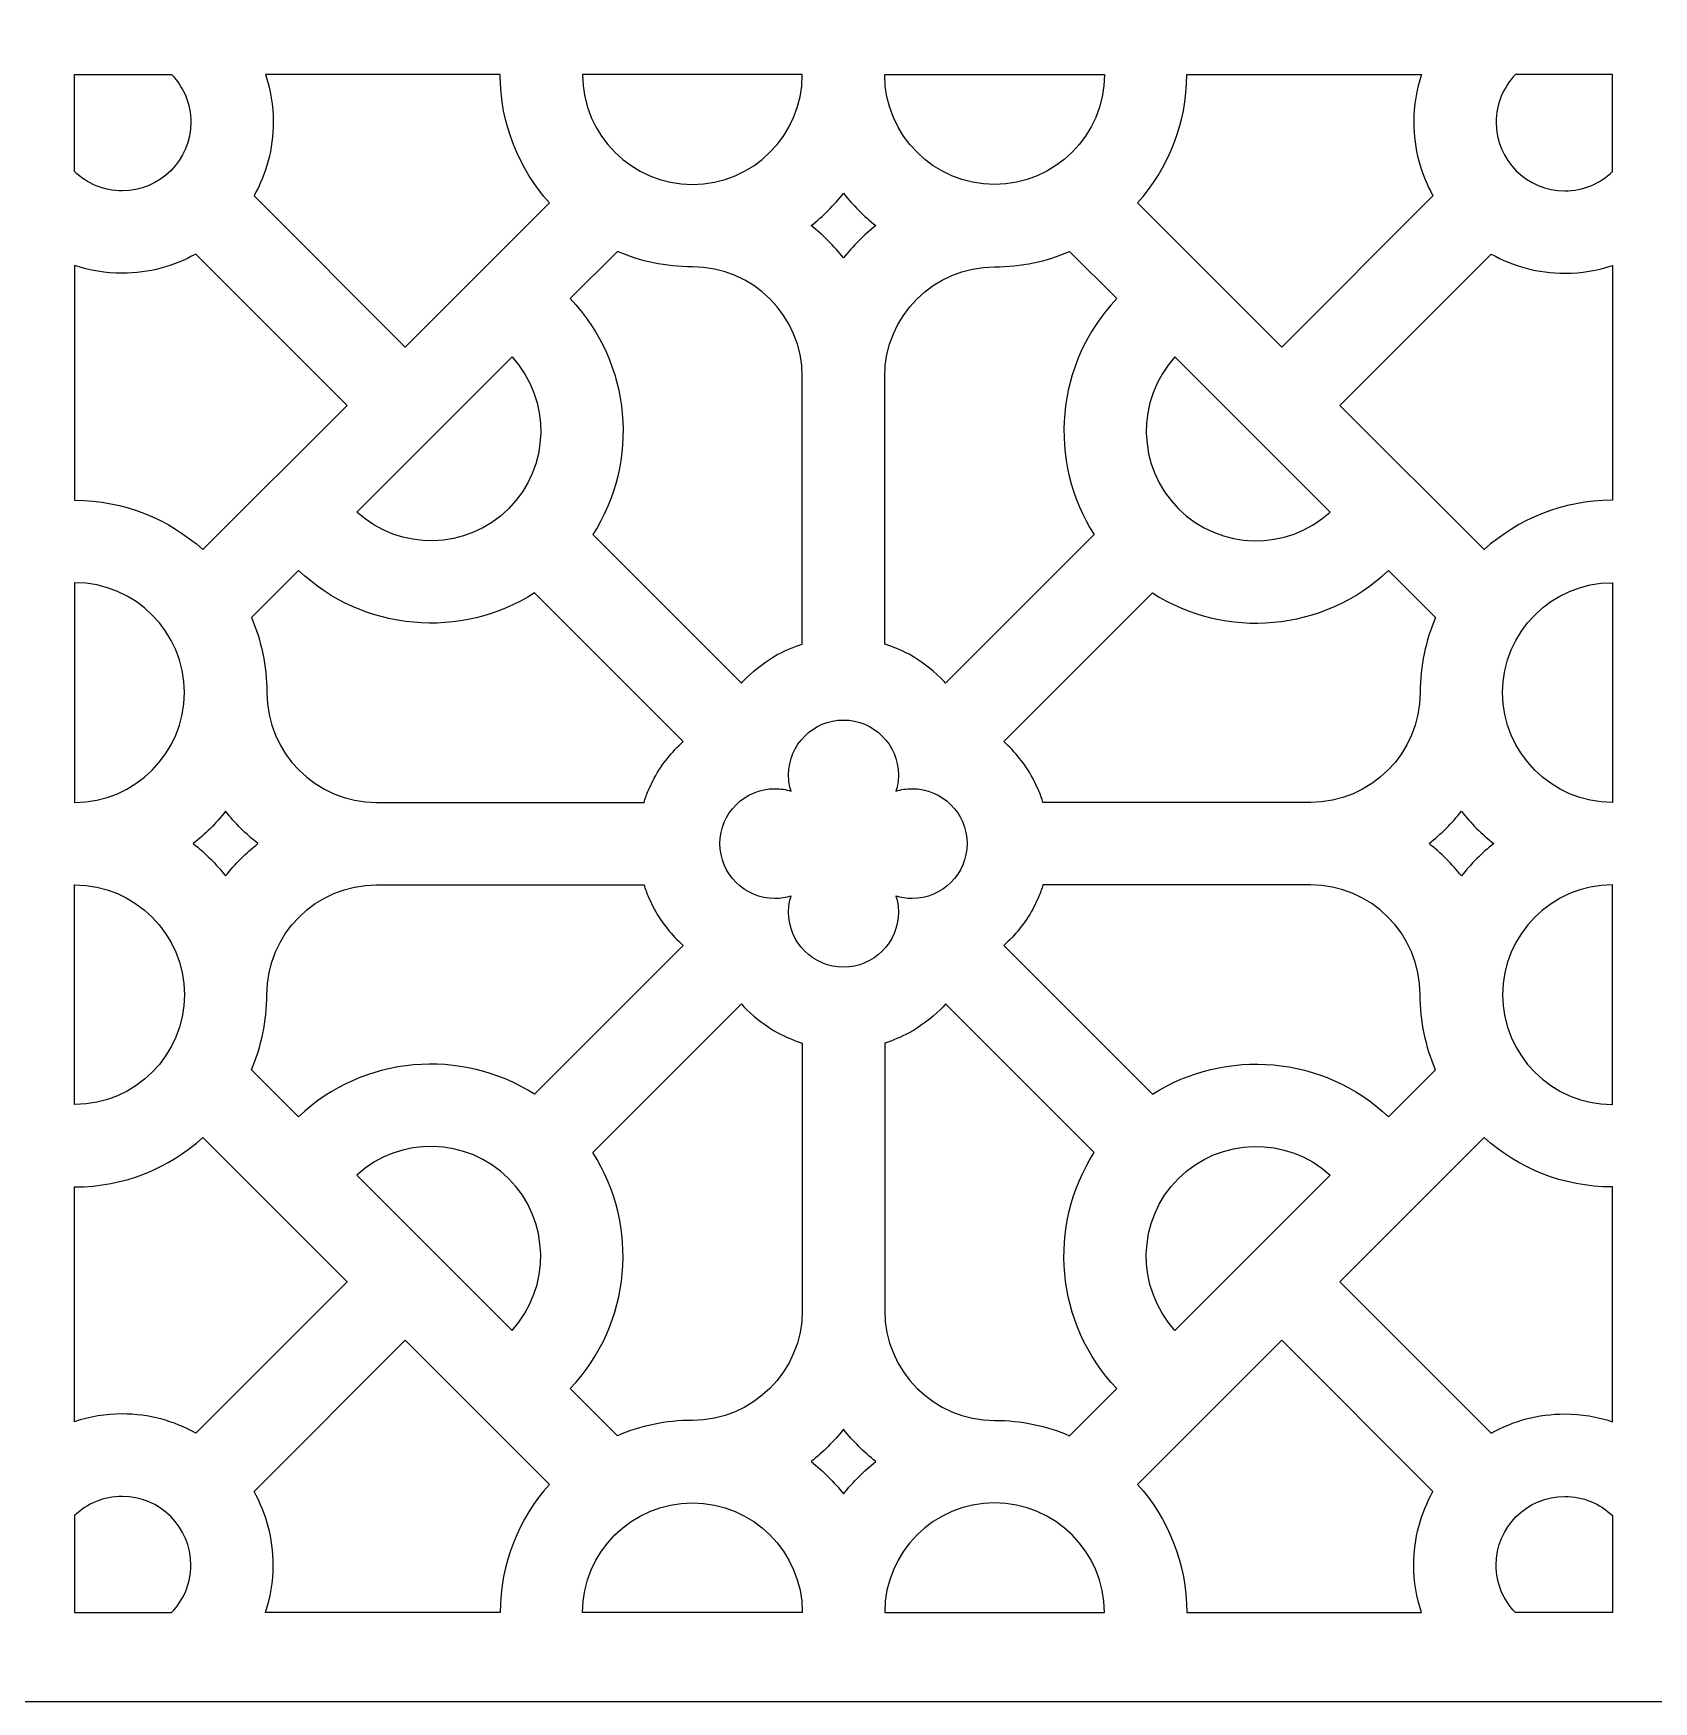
# Model space of a CAD drawing. Header units: centimetres. Extents: x -27 to -1.5, y 2.5 to 9.
# Drawn here: x -11.073 to -7.908, y 2.484 to 5.742 of the extents above; entities that cross this region are included whole.
import ezdxf

# ---------------------------------------------------------------- set-up
doc = ezdxf.new("R2010")
doc.units = ezdxf.units.CM
doc.header["$MEASUREMENT"] = 0
doc.layers.add('layer 1', color=7, linetype='Continuous')

msp = doc.modelspace()

# ---------------------------------------------------------------- linework, layer by layer
at = {"layer": 'layer 1', "color": 250}
for points, knots in [([(-26.99914, 2.48403), (-26.99914, 2.48403), (-26.99914, 9.00077), (-26.99914, 9.00077), (-26.99914, 9.00077), (-26.99914, 9.00077), (-1.49953, 9.00077), (-1.49953, 9.00077), (-1.49953, 9.00077), (-1.49953, 9.00077), (-1.49953, 2.48403), (-1.49953, 2.48403), (-1.49953, 2.48403), (-1.49953, 2.48403), (-26.99914, 2.48403), (-26.99914, 2.48403)], [0, 0, 0, 0, 0.2, 0.2, 0.2, 0.2, 0.4, 0.4, 0.4, 0.4, 0.6, 0.6, 0.6, 0.6, 1, 1, 1, 1]), ([(-10.99266, 5.47246), (-10.96851, 5.44915), (-10.93569, 5.43477), (-10.89961, 5.43477), (-10.89961, 5.43477), (-10.82574, 5.43477), (-10.7655, 5.49502), (-10.7655, 5.56889), (-10.7655, 5.56889), (-10.7655, 5.60496), (-10.77987, 5.63779), (-10.80318, 5.66193), (-10.80318, 5.66193), (-10.80318, 5.66193), (-10.99266, 5.66193), (-10.99266, 5.66193), (-10.99266, 5.66193), (-10.99266, 5.66193), (-10.99266, 5.47246), (-10.99266, 5.47246)], [0, 0, 0, 0, 0.1666667, 0.1666667, 0.1666667, 0.1666667, 0.3333333, 0.3333333, 0.3333333, 0.3333333, 0.5, 0.5, 0.5, 0.5, 0.6666667, 0.6666667, 0.6666667, 0.6666667, 1, 1, 1, 1]), ([(-10.16116, 5.66193), (-10.16116, 5.66183), (-10.16115, 5.66173), (-10.16115, 5.66163), (-10.16115, 5.66163), (-10.16107, 5.5656), (-10.12462, 5.47782), (-10.06489, 5.41134), (-10.06489, 5.41134), (-10.06489, 5.41134), (-10.34658, 5.12965), (-10.34658, 5.12965), (-10.34658, 5.12965), (-10.34658, 5.12965), (-10.64209, 5.42517), (-10.64209, 5.42517), (-10.64209, 5.42517), (-10.61821, 5.46773), (-10.60456, 5.51677), (-10.60456, 5.56889), (-10.60456, 5.56889), (-10.60456, 5.60137), (-10.60988, 5.63266), (-10.61965, 5.66193), (-10.61965, 5.66193), (-10.61965, 5.66193), (-10.16116, 5.66193), (-10.16116, 5.66193)], [0, 0, 0, 0, 0.125, 0.125, 0.125, 0.125, 0.25, 0.25, 0.25, 0.25, 0.375, 0.375, 0.375, 0.375, 0.5, 0.5, 0.5, 0.5, 0.625, 0.625, 0.625, 0.625, 0.75, 0.75, 0.75, 0.75, 1, 1, 1, 1]), ([(-9.57106, 5.66193), (-9.57106, 5.66171), (-9.57107, 5.66148), (-9.57107, 5.66126), (-9.57107, 5.66126), (-9.57143, 5.54338), (-9.66768, 5.44735), (-9.78564, 5.44735), (-9.78564, 5.44735), (-9.90369, 5.44735), (-10, 5.54353), (-10.00021, 5.66153), (-10.00021, 5.66153), (-10.00021, 5.66167), (-10.00022, 5.6618), (-10.00022, 5.66193), (-10.00022, 5.66193), (-10.00022, 5.66193), (-9.57106, 5.66193), (-9.57106, 5.66193)], [0, 0, 0, 0, 0.1666667, 0.1666667, 0.1666667, 0.1666667, 0.3333333, 0.3333333, 0.3333333, 0.3333333, 0.5, 0.5, 0.5, 0.5, 0.6666667, 0.6666667, 0.6666667, 0.6666667, 1, 1, 1, 1]), ([(-9.41013, 5.66193), (-9.41013, 5.66171), (-9.41012, 5.66148), (-9.41012, 5.66126), (-9.41012, 5.66126), (-9.40976, 5.54338), (-9.31351, 5.44735), (-9.19555, 5.44735), (-9.19555, 5.44735), (-9.0775, 5.44735), (-8.98119, 5.54353), (-8.98098, 5.66153), (-8.98098, 5.66153), (-8.98098, 5.66167), (-8.98097, 5.6618), (-8.98097, 5.66193), (-8.98097, 5.66193), (-8.98097, 5.66193), (-9.41013, 5.66193), (-9.41013, 5.66193)], [0, 0, 0, 0, 0.1666667, 0.1666667, 0.1666667, 0.1666667, 0.3333333, 0.3333333, 0.3333333, 0.3333333, 0.5, 0.5, 0.5, 0.5, 0.6666667, 0.6666667, 0.6666667, 0.6666667, 1, 1, 1, 1]), ([(-8.82004, 5.66193), (-8.82004, 5.66183), (-8.82004, 5.66173), (-8.82004, 5.66163), (-8.82004, 5.66163), (-8.82012, 5.5656), (-8.85657, 5.47782), (-8.9163, 5.41134), (-8.9163, 5.41134), (-8.9163, 5.41134), (-8.63461, 5.12965), (-8.63461, 5.12965), (-8.63461, 5.12965), (-8.63461, 5.12965), (-8.3391, 5.42517), (-8.3391, 5.42517), (-8.3391, 5.42517), (-8.36298, 5.46773), (-8.37663, 5.51677), (-8.37663, 5.56889), (-8.37663, 5.56889), (-8.37663, 5.60137), (-8.37132, 5.63266), (-8.36154, 5.66193), (-8.36154, 5.66193), (-8.36154, 5.66193), (-8.82004, 5.66193), (-8.82004, 5.66193)], [0, 0, 0, 0, 0.125, 0.125, 0.125, 0.125, 0.25, 0.25, 0.25, 0.25, 0.375, 0.375, 0.375, 0.375, 0.5, 0.5, 0.5, 0.5, 0.625, 0.625, 0.625, 0.625, 0.75, 0.75, 0.75, 0.75, 1, 1, 1, 1]), ([(-7.98853, 5.47246), (-8.01268, 5.44915), (-8.0455, 5.43477), (-8.08158, 5.43477), (-8.08158, 5.43477), (-8.15545, 5.43477), (-8.21569, 5.49502), (-8.21569, 5.56889), (-8.21569, 5.56889), (-8.21569, 5.60496), (-8.20131, 5.63779), (-8.17801, 5.66193), (-8.17801, 5.66193), (-8.17801, 5.66193), (-7.98853, 5.66193), (-7.98853, 5.66193), (-7.98853, 5.66193), (-7.98853, 5.66193), (-7.98853, 5.47246), (-7.98853, 5.47246)], [0, 0, 0, 0, 0.1666667, 0.1666667, 0.1666667, 0.1666667, 0.3333333, 0.3333333, 0.3333333, 0.3333333, 0.5, 0.5, 0.5, 0.5, 0.6666667, 0.6666667, 0.6666667, 0.6666667, 1, 1, 1, 1]), ([(-9.4906, 5.30367), (-9.4906, 5.30367), (-9.4906, 5.30367), (-9.4906, 5.30367), (-9.4906, 5.30367), (-9.4906, 5.30367), (-9.49059, 5.30367), (-9.49059, 5.30367), (-9.49059, 5.30367), (-9.49059, 5.30367), (-9.49059, 5.30367), (-9.49059, 5.30367), (-9.49059, 5.30367), (-9.47209, 5.32715), (-9.45087, 5.34839), (-9.42739, 5.36689), (-9.42739, 5.36689), (-9.45087, 5.38538), (-9.47209, 5.40662), (-9.49059, 5.4301), (-9.49059, 5.4301), (-9.49059, 5.4301), (-9.49059, 5.4301), (-9.49059, 5.4301), (-9.49059, 5.4301), (-9.49059, 5.4301), (-9.4906, 5.4301), (-9.4906, 5.4301), (-9.4906, 5.4301), (-9.4906, 5.4301), (-9.4906, 5.4301), (-9.4906, 5.4301), (-9.4906, 5.4301), (-9.4906, 5.4301), (-9.4906, 5.4301), (-9.4906, 5.4301), (-9.4906, 5.4301), (-9.5091, 5.40662), (-9.53032, 5.38538), (-9.5538, 5.36689), (-9.5538, 5.36689), (-9.53032, 5.34839), (-9.5091, 5.32715), (-9.4906, 5.30367), (-9.4906, 5.30367), (-9.4906, 5.30367), (-9.4906, 5.30367), (-9.4906, 5.30367)], [0, 0, 0, 0, 0.0769231, 0.0769231, 0.0769231, 0.0769231, 0.1538462, 0.1538462, 0.1538462, 0.1538462, 0.2307692, 0.2307692, 0.2307692, 0.2307692, 0.3076923, 0.3076923, 0.3076923, 0.3076923, 0.3846154, 0.3846154, 0.3846154, 0.3846154, 0.4615385, 0.4615385, 0.4615385, 0.4615385, 0.5384615, 0.5384615, 0.5384615, 0.5384615, 0.6153846, 0.6153846, 0.6153846, 0.6153846, 0.6923077, 0.6923077, 0.6923077, 0.6923077, 0.7692308, 0.7692308, 0.7692308, 0.7692308, 0.8461538, 0.8461538, 0.8461538, 0.8461538, 1, 1, 1, 1]), ([(-10.75589, 5.31137), (-10.75589, 5.31137), (-10.46038, 5.01586), (-10.46038, 5.01586), (-10.46038, 5.01586), (-10.46038, 5.01586), (-10.74207, 4.73417), (-10.74207, 4.73417), (-10.74207, 4.73417), (-10.80844, 4.7938), (-10.89604, 4.83023), (-10.99188, 4.83042), (-10.99188, 4.83042), (-10.99214, 4.83042), (-10.9924, 4.83043), (-10.99266, 4.83043), (-10.99266, 4.83043), (-10.99266, 4.83043), (-10.99266, 5.28893), (-10.99266, 5.28893), (-10.99266, 5.28893), (-10.96338, 5.27915), (-10.9321, 5.27384), (-10.89961, 5.27384), (-10.89961, 5.27384), (-10.84749, 5.27384), (-10.79846, 5.28749), (-10.75589, 5.31137)], [0, 0, 0, 0, 0.125, 0.125, 0.125, 0.125, 0.25, 0.25, 0.25, 0.25, 0.375, 0.375, 0.375, 0.375, 0.5, 0.5, 0.5, 0.5, 0.625, 0.625, 0.625, 0.625, 0.75, 0.75, 0.75, 0.75, 1, 1, 1, 1]), ([(-9.68996, 4.47303), (-9.68996, 4.47303), (-9.98022, 4.76329), (-9.98022, 4.76329), (-9.98022, 4.76329), (-9.88899, 4.90592), (-9.90364, 5.09754), (-10.02424, 5.2244), (-10.02424, 5.2244), (-10.02424, 5.2244), (-9.93231, 5.31633), (-9.93231, 5.31633), (-9.93231, 5.31633), (-9.88721, 5.29708), (-9.83763, 5.28642), (-9.78564, 5.28642), (-9.78564, 5.28642), (-9.78564, 5.28642), (-9.78564, 5.28642), (-9.78564, 5.28642), (-9.78564, 5.28642), (-9.78564, 5.28642), (-9.78564, 5.28641), (-9.78564, 5.28641), (-9.78564, 5.28641), (-9.66745, 5.28641), (-9.57106, 5.19002), (-9.57106, 5.07183), (-9.57106, 5.07183), (-9.57106, 5.07183), (-9.57106, 4.54948), (-9.57106, 4.54948), (-9.57106, 4.54948), (-9.58703, 4.54445), (-9.60257, 4.53796), (-9.61863, 4.52971), (-9.61863, 4.52971), (-9.64173, 4.5164), (-9.66094, 4.50206), (-9.68023, 4.48365), (-9.68023, 4.48365), (-9.6836, 4.48011), (-9.68684, 4.47658), (-9.68996, 4.47303)], [0, 0, 0, 0, 0.0833333, 0.0833333, 0.0833333, 0.0833333, 0.1666667, 0.1666667, 0.1666667, 0.1666667, 0.25, 0.25, 0.25, 0.25, 0.3333333, 0.3333333, 0.3333333, 0.3333333, 0.4166667, 0.4166667, 0.4166667, 0.4166667, 0.5, 0.5, 0.5, 0.5, 0.5833333, 0.5833333, 0.5833333, 0.5833333, 0.6666667, 0.6666667, 0.6666667, 0.6666667, 0.75, 0.75, 0.75, 0.75, 0.8333333, 0.8333333, 0.8333333, 0.8333333, 1, 1, 1, 1]), ([(-9.29123, 4.47303), (-9.29123, 4.47303), (-9.00098, 4.76329), (-9.00098, 4.76329), (-9.00098, 4.76329), (-9.0922, 4.90592), (-9.07754, 5.09754), (-8.95695, 5.2244), (-8.95695, 5.2244), (-8.95695, 5.2244), (-9.04888, 5.31633), (-9.04888, 5.31633), (-9.04888, 5.31633), (-9.09398, 5.29708), (-9.14356, 5.28642), (-9.19555, 5.28642), (-9.19555, 5.28642), (-9.19555, 5.28642), (-9.19555, 5.28642), (-9.19555, 5.28642), (-9.19555, 5.28642), (-9.19555, 5.28642), (-9.19555, 5.28641), (-9.19555, 5.28641), (-9.19555, 5.28641), (-9.31374, 5.28641), (-9.41013, 5.19002), (-9.41013, 5.07183), (-9.41013, 5.07183), (-9.41013, 5.07183), (-9.41013, 4.54948), (-9.41013, 4.54948), (-9.41013, 4.54948), (-9.39416, 4.54445), (-9.37862, 4.53796), (-9.36256, 4.52971), (-9.36256, 4.52971), (-9.33946, 4.5164), (-9.32025, 4.50206), (-9.30096, 4.48365), (-9.30096, 4.48365), (-9.29759, 4.48011), (-9.29435, 4.47658), (-9.29123, 4.47303)], [0, 0, 0, 0, 0.0833333, 0.0833333, 0.0833333, 0.0833333, 0.1666667, 0.1666667, 0.1666667, 0.1666667, 0.25, 0.25, 0.25, 0.25, 0.3333333, 0.3333333, 0.3333333, 0.3333333, 0.4166667, 0.4166667, 0.4166667, 0.4166667, 0.5, 0.5, 0.5, 0.5, 0.5833333, 0.5833333, 0.5833333, 0.5833333, 0.6666667, 0.6666667, 0.6666667, 0.6666667, 0.75, 0.75, 0.75, 0.75, 0.8333333, 0.8333333, 0.8333333, 0.8333333, 1, 1, 1, 1]), ([(-8.2253, 5.31137), (-8.2253, 5.31137), (-8.52081, 5.01586), (-8.52081, 5.01586), (-8.52081, 5.01586), (-8.52081, 5.01586), (-8.23912, 4.73417), (-8.23912, 4.73417), (-8.23912, 4.73417), (-8.17275, 4.7938), (-8.08515, 4.83023), (-7.98931, 4.83042), (-7.98931, 4.83042), (-7.98905, 4.83042), (-7.98879, 4.83043), (-7.98853, 4.83043), (-7.98853, 4.83043), (-7.98853, 4.83043), (-7.98853, 5.28893), (-7.98853, 5.28893), (-7.98853, 5.28893), (-8.01781, 5.27915), (-8.04909, 5.27384), (-8.08158, 5.27384), (-8.08158, 5.27384), (-8.1337, 5.27384), (-8.18273, 5.28749), (-8.2253, 5.31137)], [0, 0, 0, 0, 0.125, 0.125, 0.125, 0.125, 0.25, 0.25, 0.25, 0.25, 0.375, 0.375, 0.375, 0.375, 0.5, 0.5, 0.5, 0.5, 0.625, 0.625, 0.625, 0.625, 0.75, 0.75, 0.75, 0.75, 1, 1, 1, 1]), ([(-10.44125, 4.80739), (-10.35724, 4.73052), (-10.22603, 4.73272), (-10.14474, 4.81401), (-10.14474, 4.81401), (-10.06344, 4.89531), (-10.06124, 5.02651), (-10.13811, 5.11053), (-10.13811, 5.11053), (-10.13811, 5.11053), (-10.44125, 4.80739), (-10.44125, 4.80739)], [0, 0, 0, 0, 0.25, 0.25, 0.25, 0.25, 0.5, 0.5, 0.5, 0.5, 1, 1, 1, 1]), ([(-8.53994, 4.80739), (-8.62395, 4.73052), (-8.75516, 4.73272), (-8.83645, 4.81401), (-8.83645, 4.81401), (-8.91775, 4.89531), (-8.91995, 5.02651), (-8.84308, 5.11053), (-8.84308, 5.11053), (-8.84308, 5.11053), (-8.53994, 4.80739), (-8.53994, 4.80739)], [0, 0, 0, 0, 0.25, 0.25, 0.25, 0.25, 0.5, 0.5, 0.5, 0.5, 1, 1, 1, 1]), ([(-10.09401, 4.64949), (-10.09401, 4.64949), (-9.80365, 4.35913), (-9.80365, 4.35913), (-9.80365, 4.35913), (-9.82617, 4.3388), (-9.84427, 4.31597), (-9.86043, 4.28792), (-9.86043, 4.28792), (-9.86043, 4.28792), (-9.87177, 4.26443), (-9.87177, 4.26443), (-9.87177, 4.26443), (-9.875, 4.25627), (-9.87783, 4.24828), (-9.88028, 4.24033), (-9.88028, 4.24033), (-9.88028, 4.24033), (-10.40256, 4.24033), (-10.40256, 4.24033), (-10.40256, 4.24033), (-10.52075, 4.24033), (-10.61714, 4.33673), (-10.61714, 4.45491), (-10.61714, 4.45491), (-10.61714, 4.45491), (-10.61714, 4.45491), (-10.61714, 4.45491), (-10.61714, 4.45491), (-10.61714, 4.45491), (-10.61714, 4.45492), (-10.61714, 4.45492), (-10.61714, 4.45492), (-10.61714, 4.50691), (-10.62781, 4.55649), (-10.64706, 4.60158), (-10.64706, 4.60158), (-10.64706, 4.60158), (-10.55513, 4.69352), (-10.55513, 4.69352), (-10.55513, 4.69352), (-10.42827, 4.57292), (-10.23664, 4.55826), (-10.09401, 4.64949)], [0, 0, 0, 0, 0.0833333, 0.0833333, 0.0833333, 0.0833333, 0.1666667, 0.1666667, 0.1666667, 0.1666667, 0.25, 0.25, 0.25, 0.25, 0.3333333, 0.3333333, 0.3333333, 0.3333333, 0.4166667, 0.4166667, 0.4166667, 0.4166667, 0.5, 0.5, 0.5, 0.5, 0.5833333, 0.5833333, 0.5833333, 0.5833333, 0.6666667, 0.6666667, 0.6666667, 0.6666667, 0.75, 0.75, 0.75, 0.75, 0.8333333, 0.8333333, 0.8333333, 0.8333333, 1, 1, 1, 1]), ([(-8.88718, 4.64949), (-8.88718, 4.64949), (-9.17754, 4.35913), (-9.17754, 4.35913), (-9.17754, 4.35913), (-9.15502, 4.3388), (-9.13692, 4.31597), (-9.12076, 4.28792), (-9.12076, 4.28792), (-9.12076, 4.28792), (-9.10942, 4.26443), (-9.10942, 4.26443), (-9.10942, 4.26443), (-9.10619, 4.25627), (-9.10336, 4.24828), (-9.10091, 4.24033), (-9.10091, 4.24033), (-9.10091, 4.24033), (-8.57863, 4.24033), (-8.57863, 4.24033), (-8.57863, 4.24033), (-8.46045, 4.24033), (-8.36405, 4.33673), (-8.36405, 4.45491), (-8.36405, 4.45491), (-8.36405, 4.45491), (-8.36405, 4.45491), (-8.36405, 4.45491), (-8.36405, 4.45491), (-8.36405, 4.45491), (-8.36405, 4.45492), (-8.36405, 4.45492), (-8.36405, 4.45492), (-8.36405, 4.50691), (-8.35338, 4.55649), (-8.33414, 4.60158), (-8.33414, 4.60158), (-8.33414, 4.60158), (-8.42607, 4.69352), (-8.42607, 4.69352), (-8.42607, 4.69352), (-8.55292, 4.57292), (-8.74455, 4.55826), (-8.88718, 4.64949)], [0, 0, 0, 0, 0.0833333, 0.0833333, 0.0833333, 0.0833333, 0.1666667, 0.1666667, 0.1666667, 0.1666667, 0.25, 0.25, 0.25, 0.25, 0.3333333, 0.3333333, 0.3333333, 0.3333333, 0.4166667, 0.4166667, 0.4166667, 0.4166667, 0.5, 0.5, 0.5, 0.5, 0.5833333, 0.5833333, 0.5833333, 0.5833333, 0.6666667, 0.6666667, 0.6666667, 0.6666667, 0.75, 0.75, 0.75, 0.75, 0.8333333, 0.8333333, 0.8333333, 0.8333333, 1, 1, 1, 1]), ([(-10.99266, 4.66949), (-10.99243, 4.66949), (-10.99221, 4.66949), (-10.99199, 4.66949), (-10.99199, 4.66949), (-10.8741, 4.66912), (-10.77808, 4.57288), (-10.77808, 4.45492), (-10.77808, 4.45492), (-10.77808, 4.33686), (-10.87425, 4.24056), (-10.99226, 4.24034), (-10.99226, 4.24034), (-10.99239, 4.24034), (-10.99252, 4.24034), (-10.99266, 4.24034), (-10.99266, 4.24034), (-10.99266, 4.24034), (-10.99266, 4.66949), (-10.99266, 4.66949)], [0, 0, 0, 0, 0.1666667, 0.1666667, 0.1666667, 0.1666667, 0.3333333, 0.3333333, 0.3333333, 0.3333333, 0.5, 0.5, 0.5, 0.5, 0.6666667, 0.6666667, 0.6666667, 0.6666667, 1, 1, 1, 1]), ([(-7.98853, 4.66949), (-7.98876, 4.66949), (-7.98898, 4.66949), (-7.98921, 4.66949), (-7.98921, 4.66949), (-8.10708, 4.66912), (-8.20311, 4.57288), (-8.20311, 4.45492), (-8.20311, 4.45492), (-8.20311, 4.33686), (-8.10694, 4.24056), (-7.98894, 4.24034), (-7.98894, 4.24034), (-7.9888, 4.24034), (-7.98867, 4.24034), (-7.98853, 4.24034), (-7.98853, 4.24034), (-7.98853, 4.24034), (-7.98853, 4.66949), (-7.98853, 4.66949)], [0, 0, 0, 0, 0.1666667, 0.1666667, 0.1666667, 0.1666667, 0.3333333, 0.3333333, 0.3333333, 0.3333333, 0.5, 0.5, 0.5, 0.5, 0.6666667, 0.6666667, 0.6666667, 0.6666667, 1, 1, 1, 1]), ([(-9.49059, 3.91844), (-9.4315, 3.91844), (-9.38331, 3.96664), (-9.38331, 4.02573), (-9.38331, 4.02573), (-9.38331, 4.03673), (-9.38498, 4.04735), (-9.38808, 4.05735), (-9.38808, 4.05735), (-9.37808, 4.05425), (-9.36745, 4.05258), (-9.35646, 4.05258), (-9.35646, 4.05258), (-9.29736, 4.05258), (-9.24917, 4.10077), (-9.24917, 4.15987), (-9.24917, 4.15987), (-9.24917, 4.15987), (-9.24917, 4.15987), (-9.24917, 4.15987), (-9.24917, 4.15987), (-9.24917, 4.15987), (-9.24917, 4.15987), (-9.24917, 4.15987), (-9.24917, 4.15987), (-9.24917, 4.15987), (-9.24917, 4.15988), (-9.24917, 4.15988), (-9.24917, 4.15988), (-9.24917, 4.21897), (-9.29736, 4.26717), (-9.35646, 4.26717), (-9.35646, 4.26717), (-9.36745, 4.26717), (-9.37808, 4.26549), (-9.38808, 4.26239), (-9.38808, 4.26239), (-9.38498, 4.2724), (-9.38331, 4.28302), (-9.38331, 4.29401), (-9.38331, 4.29401), (-9.38331, 4.3531), (-9.4315, 4.4013), (-9.49059, 4.4013), (-9.49059, 4.4013), (-9.4906, 4.4013), (-9.4906, 4.4013), (-9.4906, 4.4013), (-9.4906, 4.4013), (-9.54969, 4.4013), (-9.59788, 4.3531), (-9.59788, 4.29401), (-9.59788, 4.29401), (-9.59788, 4.28302), (-9.59621, 4.2724), (-9.59311, 4.26239), (-9.59311, 4.26239), (-9.60312, 4.26549), (-9.61374, 4.26717), (-9.62473, 4.26717), (-9.62473, 4.26717), (-9.68383, 4.26717), (-9.73203, 4.21897), (-9.73203, 4.15988), (-9.73203, 4.15988), (-9.73203, 4.15988), (-9.73203, 4.15987), (-9.73203, 4.15987), (-9.73203, 4.15987), (-9.73203, 4.15987), (-9.73203, 4.15987), (-9.73203, 4.15987), (-9.73203, 4.15987), (-9.73203, 4.15987), (-9.73203, 4.15987), (-9.73203, 4.15987), (-9.73203, 4.15987), (-9.73203, 4.10077), (-9.68383, 4.05258), (-9.62473, 4.05258), (-9.62473, 4.05258), (-9.61374, 4.05258), (-9.60312, 4.05425), (-9.59311, 4.05735), (-9.59311, 4.05735), (-9.59621, 4.04735), (-9.59788, 4.03673), (-9.59788, 4.02573), (-9.59788, 4.02573), (-9.59788, 3.96664), (-9.54969, 3.91844), (-9.4906, 3.91844), (-9.4906, 3.91844), (-9.4906, 3.91844), (-9.4906, 3.91844), (-9.49059, 3.91844)], [0, 0, 0, 0, 0.04, 0.04, 0.04, 0.04, 0.08, 0.08, 0.08, 0.08, 0.12, 0.12, 0.12, 0.12, 0.16, 0.16, 0.16, 0.16, 0.2, 0.2, 0.2, 0.2, 0.24, 0.24, 0.24, 0.24, 0.28, 0.28, 0.28, 0.28, 0.32, 0.32, 0.32, 0.32, 0.36, 0.36, 0.36, 0.36, 0.4, 0.4, 0.4, 0.4, 0.44, 0.44, 0.44, 0.44, 0.48, 0.48, 0.48, 0.48, 0.52, 0.52, 0.52, 0.52, 0.56, 0.56, 0.56, 0.56, 0.6, 0.6, 0.6, 0.6, 0.64, 0.64, 0.64, 0.64, 0.68, 0.68, 0.68, 0.68, 0.72, 0.72, 0.72, 0.72, 0.76, 0.76, 0.76, 0.76, 0.8, 0.8, 0.8, 0.8, 0.84, 0.84, 0.84, 0.84, 0.88, 0.88, 0.88, 0.88, 0.92, 0.92, 0.92, 0.92, 1, 1, 1, 1]), ([(-10.76082, 4.15987), (-10.76082, 4.15987), (-10.76082, 4.15987), (-10.76082, 4.15987), (-10.76082, 4.15987), (-10.76082, 4.15987), (-10.76082, 4.15987), (-10.76082, 4.15987), (-10.76082, 4.15987), (-10.76082, 4.15987), (-10.76082, 4.15987), (-10.76082, 4.15987), (-10.76082, 4.15987), (-10.73734, 4.17837), (-10.71611, 4.1996), (-10.69761, 4.22307), (-10.69761, 4.22307), (-10.67911, 4.1996), (-10.65788, 4.17837), (-10.63441, 4.15987), (-10.63441, 4.15987), (-10.63441, 4.15987), (-10.6344, 4.15987), (-10.6344, 4.15987), (-10.6344, 4.15987), (-10.6344, 4.15987), (-10.6344, 4.15987), (-10.6344, 4.15987), (-10.6344, 4.15987), (-10.6344, 4.15987), (-10.6344, 4.15987), (-10.6344, 4.15987), (-10.6344, 4.15987), (-10.6344, 4.15987), (-10.63441, 4.15987), (-10.63441, 4.15987), (-10.63441, 4.15987), (-10.65788, 4.14137), (-10.67911, 4.12015), (-10.69761, 4.09667), (-10.69761, 4.09667), (-10.71611, 4.12015), (-10.73734, 4.14137), (-10.76082, 4.15987), (-10.76082, 4.15987), (-10.76082, 4.15987), (-10.76082, 4.15987), (-10.76082, 4.15987)], [0, 0, 0, 0, 0.0769231, 0.0769231, 0.0769231, 0.0769231, 0.1538462, 0.1538462, 0.1538462, 0.1538462, 0.2307692, 0.2307692, 0.2307692, 0.2307692, 0.3076923, 0.3076923, 0.3076923, 0.3076923, 0.3846154, 0.3846154, 0.3846154, 0.3846154, 0.4615385, 0.4615385, 0.4615385, 0.4615385, 0.5384615, 0.5384615, 0.5384615, 0.5384615, 0.6153846, 0.6153846, 0.6153846, 0.6153846, 0.6923077, 0.6923077, 0.6923077, 0.6923077, 0.7692308, 0.7692308, 0.7692308, 0.7692308, 0.8461538, 0.8461538, 0.8461538, 0.8461538, 1, 1, 1, 1]), ([(-8.22037, 4.15987), (-8.22037, 4.15987), (-8.22037, 4.15987), (-8.22037, 4.15987), (-8.22037, 4.15987), (-8.22037, 4.15987), (-8.22037, 4.15987), (-8.22037, 4.15987), (-8.22037, 4.15987), (-8.22037, 4.15987), (-8.22038, 4.15987), (-8.22038, 4.15987), (-8.22038, 4.15987), (-8.24385, 4.17837), (-8.26509, 4.1996), (-8.28358, 4.22307), (-8.28358, 4.22307), (-8.30208, 4.1996), (-8.32331, 4.17837), (-8.34678, 4.15987), (-8.34678, 4.15987), (-8.34678, 4.15987), (-8.34679, 4.15987), (-8.34679, 4.15987), (-8.34679, 4.15987), (-8.34679, 4.15987), (-8.34679, 4.15987), (-8.34679, 4.15987), (-8.34679, 4.15987), (-8.34679, 4.15987), (-8.34679, 4.15987), (-8.34679, 4.15987), (-8.34679, 4.15987), (-8.34679, 4.15987), (-8.34678, 4.15987), (-8.34678, 4.15987), (-8.34678, 4.15987), (-8.32331, 4.14137), (-8.30208, 4.12015), (-8.28358, 4.09667), (-8.28358, 4.09667), (-8.26509, 4.12015), (-8.24385, 4.14137), (-8.22038, 4.15987), (-8.22038, 4.15987), (-8.22038, 4.15987), (-8.22037, 4.15987), (-8.22037, 4.15987)], [0, 0, 0, 0, 0.0769231, 0.0769231, 0.0769231, 0.0769231, 0.1538462, 0.1538462, 0.1538462, 0.1538462, 0.2307692, 0.2307692, 0.2307692, 0.2307692, 0.3076923, 0.3076923, 0.3076923, 0.3076923, 0.3846154, 0.3846154, 0.3846154, 0.3846154, 0.4615385, 0.4615385, 0.4615385, 0.4615385, 0.5384615, 0.5384615, 0.5384615, 0.5384615, 0.6153846, 0.6153846, 0.6153846, 0.6153846, 0.6923077, 0.6923077, 0.6923077, 0.6923077, 0.7692308, 0.7692308, 0.7692308, 0.7692308, 0.8461538, 0.8461538, 0.8461538, 0.8461538, 1, 1, 1, 1]), ([(-10.99266, 3.65025), (-10.99243, 3.65025), (-10.99221, 3.65026), (-10.99199, 3.65026), (-10.99199, 3.65026), (-10.8741, 3.65062), (-10.77808, 3.74686), (-10.77808, 3.86483), (-10.77808, 3.86483), (-10.77808, 3.98288), (-10.87425, 4.07918), (-10.99226, 4.0794), (-10.99226, 4.0794), (-10.99239, 4.0794), (-10.99252, 4.07941), (-10.99266, 4.07941), (-10.99266, 4.07941), (-10.99266, 4.07941), (-10.99266, 3.65025), (-10.99266, 3.65025)], [0, 0, 0, 0, 0.1666667, 0.1666667, 0.1666667, 0.1666667, 0.3333333, 0.3333333, 0.3333333, 0.3333333, 0.5, 0.5, 0.5, 0.5, 0.6666667, 0.6666667, 0.6666667, 0.6666667, 1, 1, 1, 1]), ([(-10.09401, 3.67025), (-10.09401, 3.67025), (-9.80365, 3.96062), (-9.80365, 3.96062), (-9.80365, 3.96062), (-9.82617, 3.98094), (-9.84427, 4.00378), (-9.86043, 4.03183), (-9.86043, 4.03183), (-9.86043, 4.03183), (-9.87177, 4.05531), (-9.87177, 4.05531), (-9.87177, 4.05531), (-9.875, 4.06347), (-9.87783, 4.07146), (-9.88028, 4.07941), (-9.88028, 4.07941), (-9.88028, 4.07941), (-10.40256, 4.07941), (-10.40256, 4.07941), (-10.40256, 4.07941), (-10.52075, 4.07941), (-10.61714, 3.98301), (-10.61714, 3.86483), (-10.61714, 3.86483), (-10.61714, 3.86483), (-10.61714, 3.86483), (-10.61714, 3.86483), (-10.61714, 3.86483), (-10.61714, 3.86483), (-10.61714, 3.86483), (-10.61714, 3.86483), (-10.61714, 3.86483), (-10.61714, 3.81283), (-10.62781, 3.76325), (-10.64706, 3.71816), (-10.64706, 3.71816), (-10.64706, 3.71816), (-10.55513, 3.62623), (-10.55513, 3.62623), (-10.55513, 3.62623), (-10.42827, 3.74682), (-10.23664, 3.76148), (-10.09401, 3.67025)], [0, 0, 0, 0, 0.0833333, 0.0833333, 0.0833333, 0.0833333, 0.1666667, 0.1666667, 0.1666667, 0.1666667, 0.25, 0.25, 0.25, 0.25, 0.3333333, 0.3333333, 0.3333333, 0.3333333, 0.4166667, 0.4166667, 0.4166667, 0.4166667, 0.5, 0.5, 0.5, 0.5, 0.5833333, 0.5833333, 0.5833333, 0.5833333, 0.6666667, 0.6666667, 0.6666667, 0.6666667, 0.75, 0.75, 0.75, 0.75, 0.8333333, 0.8333333, 0.8333333, 0.8333333, 1, 1, 1, 1]), ([(-8.88718, 3.67025), (-8.88718, 3.67025), (-9.17754, 3.96062), (-9.17754, 3.96062), (-9.17754, 3.96062), (-9.15502, 3.98094), (-9.13692, 4.00378), (-9.12076, 4.03183), (-9.12076, 4.03183), (-9.12076, 4.03183), (-9.10942, 4.05531), (-9.10942, 4.05531), (-9.10942, 4.05531), (-9.10619, 4.06347), (-9.10336, 4.07146), (-9.10091, 4.07941), (-9.10091, 4.07941), (-9.10091, 4.07941), (-8.57863, 4.07941), (-8.57863, 4.07941), (-8.57863, 4.07941), (-8.46045, 4.07941), (-8.36405, 3.98301), (-8.36405, 3.86483), (-8.36405, 3.86483), (-8.36405, 3.86483), (-8.36405, 3.86483), (-8.36405, 3.86483), (-8.36405, 3.86483), (-8.36405, 3.86483), (-8.36405, 3.86483), (-8.36405, 3.86483), (-8.36405, 3.86483), (-8.36405, 3.81283), (-8.35338, 3.76325), (-8.33414, 3.71816), (-8.33414, 3.71816), (-8.33414, 3.71816), (-8.42607, 3.62623), (-8.42607, 3.62623), (-8.42607, 3.62623), (-8.55292, 3.74682), (-8.74455, 3.76148), (-8.88718, 3.67025)], [0, 0, 0, 0, 0.0833333, 0.0833333, 0.0833333, 0.0833333, 0.1666667, 0.1666667, 0.1666667, 0.1666667, 0.25, 0.25, 0.25, 0.25, 0.3333333, 0.3333333, 0.3333333, 0.3333333, 0.4166667, 0.4166667, 0.4166667, 0.4166667, 0.5, 0.5, 0.5, 0.5, 0.5833333, 0.5833333, 0.5833333, 0.5833333, 0.6666667, 0.6666667, 0.6666667, 0.6666667, 0.75, 0.75, 0.75, 0.75, 0.8333333, 0.8333333, 0.8333333, 0.8333333, 1, 1, 1, 1]), ([(-7.98853, 3.65025), (-7.98876, 3.65025), (-7.98898, 3.65026), (-7.98921, 3.65026), (-7.98921, 3.65026), (-8.10708, 3.65062), (-8.20311, 3.74686), (-8.20311, 3.86483), (-8.20311, 3.86483), (-8.20311, 3.98288), (-8.10694, 4.07918), (-7.98894, 4.0794), (-7.98894, 4.0794), (-7.9888, 4.0794), (-7.98867, 4.07941), (-7.98853, 4.07941), (-7.98853, 4.07941), (-7.98853, 4.07941), (-7.98853, 3.65025), (-7.98853, 3.65025)], [0, 0, 0, 0, 0.1666667, 0.1666667, 0.1666667, 0.1666667, 0.3333333, 0.3333333, 0.3333333, 0.3333333, 0.5, 0.5, 0.5, 0.5, 0.6666667, 0.6666667, 0.6666667, 0.6666667, 1, 1, 1, 1]), ([(-9.68996, 3.84671), (-9.68996, 3.84671), (-9.98022, 3.55645), (-9.98022, 3.55645), (-9.98022, 3.55645), (-9.88899, 3.41382), (-9.90364, 3.2222), (-10.02424, 3.09534), (-10.02424, 3.09534), (-10.02424, 3.09534), (-9.93231, 3.00341), (-9.93231, 3.00341), (-9.93231, 3.00341), (-9.88721, 3.02266), (-9.83763, 3.03332), (-9.78564, 3.03332), (-9.78564, 3.03332), (-9.78564, 3.03332), (-9.78564, 3.03332), (-9.78564, 3.03332), (-9.78564, 3.03332), (-9.78564, 3.03332), (-9.78564, 3.03333), (-9.78564, 3.03333), (-9.78564, 3.03333), (-9.66745, 3.03333), (-9.57106, 3.12972), (-9.57106, 3.24791), (-9.57106, 3.24791), (-9.57106, 3.24791), (-9.57106, 3.77027), (-9.57106, 3.77027), (-9.57106, 3.77027), (-9.58703, 3.7753), (-9.60257, 3.78179), (-9.61863, 3.79003), (-9.61863, 3.79003), (-9.64173, 3.80334), (-9.66094, 3.81768), (-9.68023, 3.8361), (-9.68023, 3.8361), (-9.6836, 3.83963), (-9.68684, 3.84316), (-9.68996, 3.84671)], [0, 0, 0, 0, 0.0833333, 0.0833333, 0.0833333, 0.0833333, 0.1666667, 0.1666667, 0.1666667, 0.1666667, 0.25, 0.25, 0.25, 0.25, 0.3333333, 0.3333333, 0.3333333, 0.3333333, 0.4166667, 0.4166667, 0.4166667, 0.4166667, 0.5, 0.5, 0.5, 0.5, 0.5833333, 0.5833333, 0.5833333, 0.5833333, 0.6666667, 0.6666667, 0.6666667, 0.6666667, 0.75, 0.75, 0.75, 0.75, 0.8333333, 0.8333333, 0.8333333, 0.8333333, 1, 1, 1, 1]), ([(-9.29123, 3.84671), (-9.29123, 3.84671), (-9.00098, 3.55645), (-9.00098, 3.55645), (-9.00098, 3.55645), (-9.0922, 3.41382), (-9.07754, 3.2222), (-8.95695, 3.09534), (-8.95695, 3.09534), (-8.95695, 3.09534), (-9.04888, 3.00341), (-9.04888, 3.00341), (-9.04888, 3.00341), (-9.09398, 3.02266), (-9.14356, 3.03332), (-9.19555, 3.03332), (-9.19555, 3.03332), (-9.19555, 3.03332), (-9.19555, 3.03332), (-9.19555, 3.03332), (-9.19555, 3.03332), (-9.19555, 3.03332), (-9.19555, 3.03333), (-9.19555, 3.03333), (-9.19555, 3.03333), (-9.31374, 3.03333), (-9.41013, 3.12972), (-9.41013, 3.24791), (-9.41013, 3.24791), (-9.41013, 3.24791), (-9.41013, 3.77027), (-9.41013, 3.77027), (-9.41013, 3.77027), (-9.39416, 3.7753), (-9.37862, 3.78179), (-9.36256, 3.79003), (-9.36256, 3.79003), (-9.33946, 3.80334), (-9.32025, 3.81768), (-9.30096, 3.8361), (-9.30096, 3.8361), (-9.29759, 3.83963), (-9.29435, 3.84316), (-9.29123, 3.84671)], [0, 0, 0, 0, 0.0833333, 0.0833333, 0.0833333, 0.0833333, 0.1666667, 0.1666667, 0.1666667, 0.1666667, 0.25, 0.25, 0.25, 0.25, 0.3333333, 0.3333333, 0.3333333, 0.3333333, 0.4166667, 0.4166667, 0.4166667, 0.4166667, 0.5, 0.5, 0.5, 0.5, 0.5833333, 0.5833333, 0.5833333, 0.5833333, 0.6666667, 0.6666667, 0.6666667, 0.6666667, 0.75, 0.75, 0.75, 0.75, 0.8333333, 0.8333333, 0.8333333, 0.8333333, 1, 1, 1, 1]), ([(-10.75589, 3.00837), (-10.75589, 3.00837), (-10.46038, 3.30389), (-10.46038, 3.30389), (-10.46038, 3.30389), (-10.46038, 3.30389), (-10.74207, 3.58558), (-10.74207, 3.58558), (-10.74207, 3.58558), (-10.80844, 3.52595), (-10.89604, 3.48952), (-10.99188, 3.48932), (-10.99188, 3.48932), (-10.99214, 3.48932), (-10.9924, 3.48931), (-10.99266, 3.48931), (-10.99266, 3.48931), (-10.99266, 3.48931), (-10.99266, 3.03082), (-10.99266, 3.03082), (-10.99266, 3.03082), (-10.96338, 3.04059), (-10.9321, 3.04591), (-10.89961, 3.04591), (-10.89961, 3.04591), (-10.84749, 3.04591), (-10.79846, 3.03226), (-10.75589, 3.00837)], [0, 0, 0, 0, 0.125, 0.125, 0.125, 0.125, 0.25, 0.25, 0.25, 0.25, 0.375, 0.375, 0.375, 0.375, 0.5, 0.5, 0.5, 0.5, 0.625, 0.625, 0.625, 0.625, 0.75, 0.75, 0.75, 0.75, 1, 1, 1, 1]), ([(-10.44125, 3.51236), (-10.35724, 3.58922), (-10.22603, 3.58702), (-10.14474, 3.50573), (-10.14474, 3.50573), (-10.06344, 3.42443), (-10.06124, 3.29323), (-10.13811, 3.20922), (-10.13811, 3.20922), (-10.13811, 3.20922), (-10.44125, 3.51236), (-10.44125, 3.51236)], [0, 0, 0, 0, 0.25, 0.25, 0.25, 0.25, 0.5, 0.5, 0.5, 0.5, 1, 1, 1, 1]), ([(-8.53994, 3.51236), (-8.62395, 3.58922), (-8.75516, 3.58702), (-8.83645, 3.50573), (-8.83645, 3.50573), (-8.91775, 3.42443), (-8.91995, 3.29323), (-8.84308, 3.20922), (-8.84308, 3.20922), (-8.84308, 3.20922), (-8.53994, 3.51236), (-8.53994, 3.51236)], [0, 0, 0, 0, 0.25, 0.25, 0.25, 0.25, 0.5, 0.5, 0.5, 0.5, 1, 1, 1, 1]), ([(-8.2253, 3.00837), (-8.2253, 3.00837), (-8.52081, 3.30389), (-8.52081, 3.30389), (-8.52081, 3.30389), (-8.52081, 3.30389), (-8.23912, 3.58558), (-8.23912, 3.58558), (-8.23912, 3.58558), (-8.17275, 3.52595), (-8.08515, 3.48952), (-7.98931, 3.48932), (-7.98931, 3.48932), (-7.98905, 3.48932), (-7.98879, 3.48931), (-7.98853, 3.48931), (-7.98853, 3.48931), (-7.98853, 3.48931), (-7.98853, 3.03082), (-7.98853, 3.03082), (-7.98853, 3.03082), (-8.01781, 3.04059), (-8.04909, 3.04591), (-8.08158, 3.04591), (-8.08158, 3.04591), (-8.1337, 3.04591), (-8.18273, 3.03226), (-8.2253, 3.00837)], [0, 0, 0, 0, 0.125, 0.125, 0.125, 0.125, 0.25, 0.25, 0.25, 0.25, 0.375, 0.375, 0.375, 0.375, 0.5, 0.5, 0.5, 0.5, 0.625, 0.625, 0.625, 0.625, 0.75, 0.75, 0.75, 0.75, 1, 1, 1, 1]), ([(-10.16116, 2.65781), (-10.16116, 2.65791), (-10.16115, 2.65801), (-10.16115, 2.65811), (-10.16115, 2.65811), (-10.16107, 2.75414), (-10.12462, 2.84192), (-10.06489, 2.9084), (-10.06489, 2.9084), (-10.06489, 2.9084), (-10.34658, 3.19009), (-10.34658, 3.19009), (-10.34658, 3.19009), (-10.34658, 3.19009), (-10.64209, 2.89457), (-10.64209, 2.89457), (-10.64209, 2.89457), (-10.61821, 2.85201), (-10.60456, 2.80298), (-10.60456, 2.75086), (-10.60456, 2.75086), (-10.60456, 2.71837), (-10.60988, 2.68708), (-10.61965, 2.65781), (-10.61965, 2.65781), (-10.61965, 2.65781), (-10.16116, 2.65781), (-10.16116, 2.65781)], [0, 0, 0, 0, 0.125, 0.125, 0.125, 0.125, 0.25, 0.25, 0.25, 0.25, 0.375, 0.375, 0.375, 0.375, 0.5, 0.5, 0.5, 0.5, 0.625, 0.625, 0.625, 0.625, 0.75, 0.75, 0.75, 0.75, 1, 1, 1, 1]), ([(-8.82004, 2.65781), (-8.82004, 2.65791), (-8.82004, 2.65801), (-8.82004, 2.65811), (-8.82004, 2.65811), (-8.82012, 2.75414), (-8.85657, 2.84192), (-8.9163, 2.9084), (-8.9163, 2.9084), (-8.9163, 2.9084), (-8.63461, 3.19009), (-8.63461, 3.19009), (-8.63461, 3.19009), (-8.63461, 3.19009), (-8.3391, 2.89457), (-8.3391, 2.89457), (-8.3391, 2.89457), (-8.36298, 2.85201), (-8.37663, 2.80298), (-8.37663, 2.75086), (-8.37663, 2.75086), (-8.37663, 2.71837), (-8.37132, 2.68708), (-8.36154, 2.65781), (-8.36154, 2.65781), (-8.36154, 2.65781), (-8.82004, 2.65781), (-8.82004, 2.65781)], [0, 0, 0, 0, 0.125, 0.125, 0.125, 0.125, 0.25, 0.25, 0.25, 0.25, 0.375, 0.375, 0.375, 0.375, 0.5, 0.5, 0.5, 0.5, 0.625, 0.625, 0.625, 0.625, 0.75, 0.75, 0.75, 0.75, 1, 1, 1, 1]), ([(-9.4906, 3.01608), (-9.4906, 3.01608), (-9.4906, 3.01608), (-9.4906, 3.01608), (-9.4906, 3.01608), (-9.4906, 3.01608), (-9.49059, 3.01608), (-9.49059, 3.01608), (-9.49059, 3.01608), (-9.49059, 3.01608), (-9.49059, 3.01607), (-9.49059, 3.01607), (-9.49059, 3.01607), (-9.47209, 2.9926), (-9.45087, 2.97136), (-9.42739, 2.95286), (-9.42739, 2.95286), (-9.45087, 2.93436), (-9.47209, 2.91312), (-9.49059, 2.88964), (-9.49059, 2.88964), (-9.49059, 2.88964), (-9.49059, 2.88964), (-9.49059, 2.88964), (-9.49059, 2.88964), (-9.49059, 2.88964), (-9.4906, 2.88964), (-9.4906, 2.88964), (-9.4906, 2.88964), (-9.4906, 2.88964), (-9.4906, 2.88964), (-9.4906, 2.88964), (-9.4906, 2.88964), (-9.4906, 2.88964), (-9.4906, 2.88964), (-9.4906, 2.88964), (-9.4906, 2.88964), (-9.5091, 2.91312), (-9.53032, 2.93436), (-9.5538, 2.95286), (-9.5538, 2.95286), (-9.53032, 2.97136), (-9.5091, 2.9926), (-9.4906, 3.01607), (-9.4906, 3.01607), (-9.4906, 3.01607), (-9.4906, 3.01608), (-9.4906, 3.01608)], [0, 0, 0, 0, 0.0769231, 0.0769231, 0.0769231, 0.0769231, 0.1538462, 0.1538462, 0.1538462, 0.1538462, 0.2307692, 0.2307692, 0.2307692, 0.2307692, 0.3076923, 0.3076923, 0.3076923, 0.3076923, 0.3846154, 0.3846154, 0.3846154, 0.3846154, 0.4615385, 0.4615385, 0.4615385, 0.4615385, 0.5384615, 0.5384615, 0.5384615, 0.5384615, 0.6153846, 0.6153846, 0.6153846, 0.6153846, 0.6923077, 0.6923077, 0.6923077, 0.6923077, 0.7692308, 0.7692308, 0.7692308, 0.7692308, 0.8461538, 0.8461538, 0.8461538, 0.8461538, 1, 1, 1, 1]), ([(-10.99266, 2.84728), (-10.96851, 2.87059), (-10.93569, 2.88497), (-10.89961, 2.88497), (-10.89961, 2.88497), (-10.82574, 2.88497), (-10.7655, 2.82472), (-10.7655, 2.75086), (-10.7655, 2.75086), (-10.7655, 2.71478), (-10.77987, 2.68196), (-10.80318, 2.65781), (-10.80318, 2.65781), (-10.80318, 2.65781), (-10.99266, 2.65781), (-10.99266, 2.65781), (-10.99266, 2.65781), (-10.99266, 2.65781), (-10.99266, 2.84728), (-10.99266, 2.84728)], [0, 0, 0, 0, 0.1666667, 0.1666667, 0.1666667, 0.1666667, 0.3333333, 0.3333333, 0.3333333, 0.3333333, 0.5, 0.5, 0.5, 0.5, 0.6666667, 0.6666667, 0.6666667, 0.6666667, 1, 1, 1, 1]), ([(-9.57106, 2.65781), (-9.57106, 2.65803), (-9.57107, 2.65826), (-9.57107, 2.65848), (-9.57107, 2.65848), (-9.57143, 2.77636), (-9.66768, 2.87239), (-9.78564, 2.87239), (-9.78564, 2.87239), (-9.90369, 2.87239), (-10, 2.77621), (-10.00021, 2.65821), (-10.00021, 2.65821), (-10.00021, 2.65808), (-10.00022, 2.65794), (-10.00022, 2.65781), (-10.00022, 2.65781), (-10.00022, 2.65781), (-9.57106, 2.65781), (-9.57106, 2.65781)], [0, 0, 0, 0, 0.1666667, 0.1666667, 0.1666667, 0.1666667, 0.3333333, 0.3333333, 0.3333333, 0.3333333, 0.5, 0.5, 0.5, 0.5, 0.6666667, 0.6666667, 0.6666667, 0.6666667, 1, 1, 1, 1]), ([(-9.41013, 2.65781), (-9.41013, 2.65803), (-9.41012, 2.65826), (-9.41012, 2.65848), (-9.41012, 2.65848), (-9.40976, 2.77636), (-9.31351, 2.87239), (-9.19555, 2.87239), (-9.19555, 2.87239), (-9.0775, 2.87239), (-8.98119, 2.77621), (-8.98098, 2.65821), (-8.98098, 2.65821), (-8.98098, 2.65808), (-8.98097, 2.65794), (-8.98097, 2.65781), (-8.98097, 2.65781), (-8.98097, 2.65781), (-9.41013, 2.65781), (-9.41013, 2.65781)], [0, 0, 0, 0, 0.1666667, 0.1666667, 0.1666667, 0.1666667, 0.3333333, 0.3333333, 0.3333333, 0.3333333, 0.5, 0.5, 0.5, 0.5, 0.6666667, 0.6666667, 0.6666667, 0.6666667, 1, 1, 1, 1]), ([(-7.98853, 2.84728), (-8.01268, 2.87059), (-8.0455, 2.88497), (-8.08158, 2.88497), (-8.08158, 2.88497), (-8.15545, 2.88497), (-8.21569, 2.82472), (-8.21569, 2.75086), (-8.21569, 2.75086), (-8.21569, 2.71478), (-8.20131, 2.68196), (-8.17801, 2.65781), (-8.17801, 2.65781), (-8.17801, 2.65781), (-7.98853, 2.65781), (-7.98853, 2.65781), (-7.98853, 2.65781), (-7.98853, 2.65781), (-7.98853, 2.84728), (-7.98853, 2.84728)], [0, 0, 0, 0, 0.1666667, 0.1666667, 0.1666667, 0.1666667, 0.3333333, 0.3333333, 0.3333333, 0.3333333, 0.5, 0.5, 0.5, 0.5, 0.6666667, 0.6666667, 0.6666667, 0.6666667, 1, 1, 1, 1])]:
    msp.add_open_spline(points, degree=3, knots=knots, dxfattribs=at)

doc.saveas('drawing.dxf')
